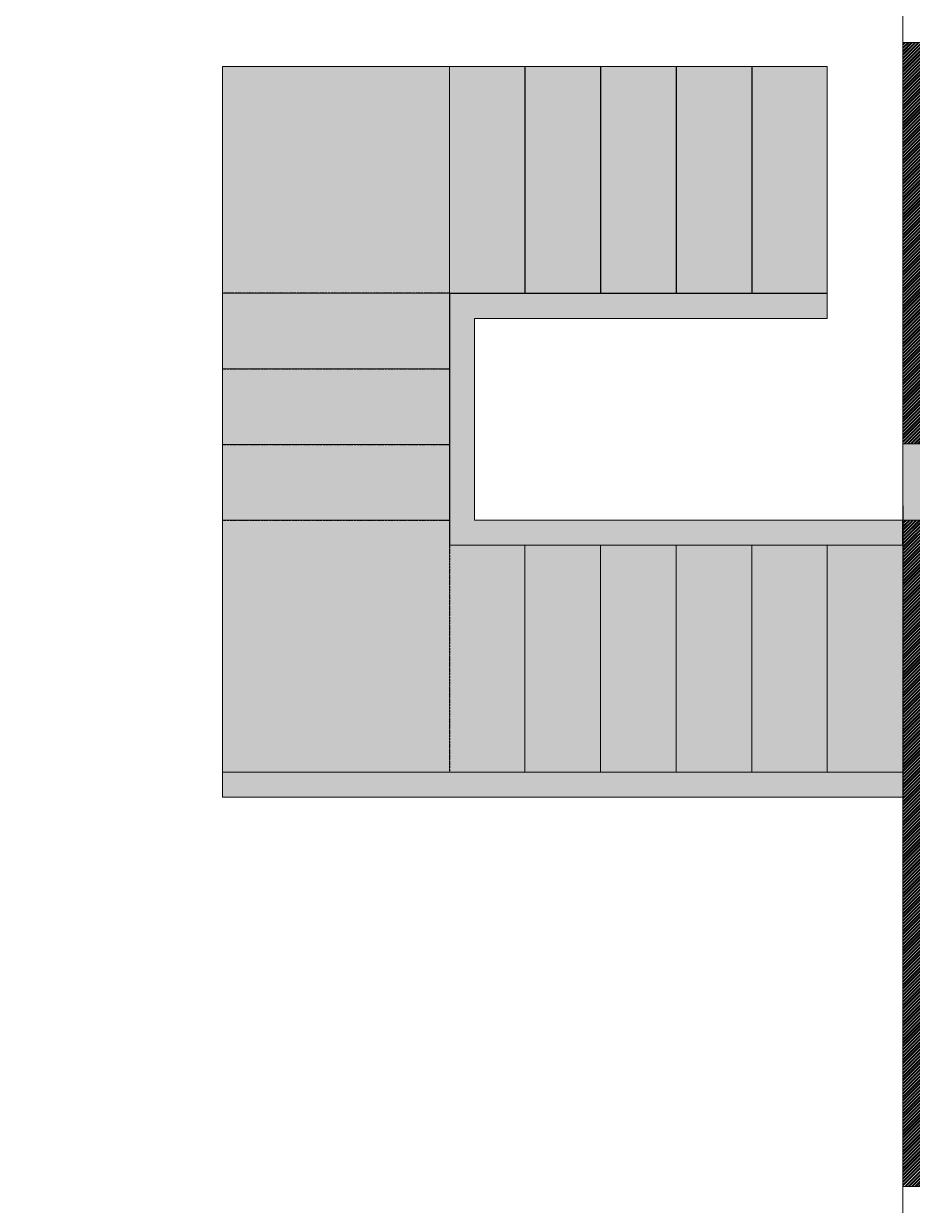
# Model space of a CAD drawing. Header units: millimetres. Extents: x 86441 to 190201, y 16532 to 98188.
# Drawn here: x 167228 to 170754, y 28943 to 33631 of the extents above; entities that cross this region are included whole.
import ezdxf

# ---------------------------------------------------------------- set-up
doc = ezdxf.new("R2010")
doc.units = ezdxf.units.MM
doc.header["$LTSCALE"] = 0.1
doc.linetypes.add('ACAD_ISO02W100', pattern=[15, 12, -3])
doc.linetypes.add('ACAD_ISO03W100', pattern=[30, 12, -18])
doc.layers.add('COLUMN', color=1, linetype='Continuous', lineweight=0)

msp = doc.modelspace()

# ---------------------------------------------------------------- hatches: boundary and pattern name
at = {"true_color": 0x939598, "transparency": 33554687}
h = msp.add_hatch(dxfattribs=at)
h.set_pattern_fill('ANSI32', color=252)
h.set_pattern_definition([(45, (64319.126, 0), (-6.7351921, 6.7351921), []), (45, (64323.6165, 0), (-6.7351921, 6.7351921), [])])
h.paths.add_polyline_path([(172482, 33556.3), (172447, 33556.3), (172447, 33581.3), (172432, 33581.3), (172432, 33606.3), (172447, 33606.3), (172447, 33631.3), (172428.6, 33631.3), (171767, 33631.3), (171767, 33606.3), (171782, 33606.3), (171782, 33581.3), (171767, 33581.3), (171767, 33556.3), (171732, 33556.3), (171019, 33556.3), (170717, 33556.3), (170717, 31963.6), (171882, 31963.6), (171882, 31661.6), (170717, 31661.6), (170717, 31416.6), (170717, 30661.6), (170717, 30561.6), (170717, 29017.6), (171019, 29017.6), (171767, 29017.6), (171767, 28992.6), (171782, 28992.6), (171782, 28962.6), (172428.6, 28962.6), (172432, 28962.6), (172432, 28992.6), (172447, 28992.6), (172447, 29017.6), (172482, 29017.6)])
at = {"transparency": 33554687}
h = msp.add_hatch(color=256, dxfattribs=at)
h.dxf.hatch_style = 1
h.set_gradient(color1=(153, 95, 76), color2=(118, 67, 44))
h.paths.add_polyline_path([(168917, 32561.6), (168917, 33461.6), (168017, 33461.6), (168017, 32561.6)])
h = msp.add_hatch(color=256, dxfattribs=at)
h.dxf.hatch_style = 1
h.set_gradient(color1=(153, 95, 76), color2=(118, 67, 44))
h.paths.add_polyline_path([(169217, 33461.6), (168917, 33461.6), (168917, 32561.6), (169217, 32561.6)])
h = msp.add_hatch(color=256, dxfattribs=at)
h.dxf.hatch_style = 1
h.set_gradient(color1=(153, 95, 76), color2=(118, 67, 44))
h.paths.add_polyline_path([(169217, 32561.6), (169517, 32561.6), (169517, 33461.6), (169217, 33461.6)])
h = msp.add_hatch(color=256, dxfattribs=at)
h.dxf.hatch_style = 1
h.set_gradient(color1=(153, 95, 76), color2=(118, 67, 44))
h.paths.add_polyline_path([(169817, 33461.6), (169517, 33461.6), (169517, 32561.6), (169817, 32561.6)])
h = msp.add_hatch(color=256, dxfattribs=at)
h.dxf.hatch_style = 1
h.set_gradient(color1=(153, 95, 76), color2=(118, 67, 44))
h.paths.add_polyline_path([(169817, 32561.6), (170117, 32561.6), (170117, 33461.6), (169817, 33461.6)])
h = msp.add_hatch(color=256, dxfattribs=at)
h.dxf.hatch_style = 1
h.set_gradient(color1=(153, 95, 76), color2=(118, 67, 44))
h.paths.add_polyline_path([(170117, 32561.6), (170417, 32561.6), (170417, 33461.6), (170117, 33461.6)])
at = {"true_color": 0x76432c, "transparency": 33554687}
h = msp.add_hatch(color=17, dxfattribs=at)
h.dxf.hatch_style = 1
h.paths.add_polyline_path([(158466.7, 32446.5), (160111.7, 32446.5), (160111.7, 32546.5), (159866.7, 32546.5), (158366.7, 32546.5), (158366.7, 31546.5), (159866.7, 31546.5), (160166.7, 31546.5), (160166.7, 31646.5), (160091.7, 31646.5), (158468.2, 31646.5)])
h.paths.add_polyline_path([(169017, 32461.6), (170417, 32461.6), (170417, 32561.6), (168917, 32561.6), (168917, 31561.6), (170717, 31561.6), (170717, 31661.6), (169017, 31661.6)])
at = {"transparency": 33554687}
h = msp.add_hatch(color=256, dxfattribs=at)
h.dxf.hatch_style = 1
h.set_gradient(color1=(153, 95, 76), color2=(118, 67, 44))
h.paths.add_polyline_path([(168017, 32561.6), (168017, 32261.6), (168917, 32261.6), (168917, 32561.6)])
h = msp.add_hatch(color=256, dxfattribs=at)
h.dxf.hatch_style = 1
h.set_gradient(color1=(153, 95, 76), color2=(118, 67, 44))
h.paths.add_polyline_path([(168017, 32261.6), (168017, 31961.6), (168917, 31961.6), (168917, 32261.6)])
h = msp.add_hatch(color=256, dxfattribs=at)
h.dxf.hatch_style = 1
h.set_gradient(color1=(153, 95, 76), color2=(118, 67, 44))
h.paths.add_polyline_path([(168017, 31961.6), (168017, 31661.6), (168917, 31661.6), (168917, 31961.6)])
h = msp.add_hatch(color=256, dxfattribs=at)
h.dxf.hatch_style = 1
h.set_gradient(color1=(153, 95, 76), color2=(118, 67, 44))
h.paths.add_polyline_path([(168917, 31561.6), (168917, 31661.6), (168017, 31661.6), (168017, 30661.6), (168917, 30661.6)])
h = msp.add_hatch(color=256, dxfattribs=at)
h.dxf.hatch_style = 1
h.set_gradient(color1=(153, 95, 76), color2=(118, 67, 44))
h.paths.add_polyline_path([(169217, 31561.6), (168917, 31561.6), (168917, 30661.6), (169217, 30661.6)])
h = msp.add_hatch(color=256, dxfattribs=at)
h.dxf.hatch_style = 1
h.set_gradient(color1=(153, 95, 76), color2=(118, 67, 44))
h.paths.add_polyline_path([(169517, 31561.6), (169217, 31561.6), (169217, 30661.6), (169517, 30661.6)])
h = msp.add_hatch(color=256, dxfattribs=at)
h.dxf.hatch_style = 1
h.set_gradient(color1=(153, 95, 76), color2=(118, 67, 44))
h.paths.add_polyline_path([(169817, 31561.6), (169517, 31561.6), (169517, 30661.6), (169817, 30661.6)])
h = msp.add_hatch(color=256, dxfattribs=at)
h.dxf.hatch_style = 1
h.set_gradient(color1=(153, 95, 76), color2=(118, 67, 44))
h.paths.add_polyline_path([(169817, 30661.6), (170117, 30661.6), (170117, 31561.6), (169817, 31561.6)])
h = msp.add_hatch(color=256, dxfattribs=at)
h.dxf.hatch_style = 1
h.set_gradient(color1=(153, 95, 76), color2=(118, 67, 44))
h.paths.add_polyline_path([(170417, 31561.6), (170117, 31561.6), (170117, 30661.6), (170417, 30661.6)])
h = msp.add_hatch(color=256, dxfattribs=at)
h.dxf.hatch_style = 1
h.set_gradient(color1=(153, 95, 76), color2=(118, 67, 44))
h.paths.add_polyline_path([(170417, 30661.6), (170717, 30661.6), (170717, 31561.6), (170417, 31561.6)])
at = {"true_color": 0x76432c, "transparency": 33554687}
h = msp.add_hatch(color=17, dxfattribs=at)
h.dxf.hatch_style = 1
h.paths.add_polyline_path([(170717, 30661.6), (168017, 30661.6), (168017, 30561.6), (170717, 30561.6)])
at = {"layer": 'COLUMN', "true_color": 0xed1f24, "transparency": 33554687}
h = msp.add_hatch(dxfattribs=at)
h.set_pattern_fill('AR-CONC', color=240, scale=2)
h.set_pattern_definition([(50, (64319.13, 0), (364.36934, -31.8782), [38.1, -419.1]), (355, (64319.13, 0), (-70.4868, 382.1137), [30.48, -335.2812]), (100.45144, (64349.5, -2.66), (293.8825, 350.2355), [32.38, -356.1805]), (46.1842, (64319.13, 101.6), (542.158, -84.0847), [57.15, -628.65]), (96.63556, (64364.3, 94.6), (474.8083, 494.8522), [48.57, -534.2712]), (351.18415, (64319.1, 101.6), (474.8083, 494.8522), [45.72, -502.9195]), (21, (64369.93, 76.2), (303.2288, -204.5304), [38.1, -419.1]), (326, (64369.93, 76.2), (123.604, 368.3759), [30.48, -335.28]), (71.45144, (64395.2, 59.16), (426.8328, 163.8455), [32.38, -356.1799]), (37.5, (64319.13, 0), (6.1772, 169.11008), [0, -331.216, 0, -340.36, 0, -336.55]), (7.5, (64319.13, 0), (133.63933, 200.36115), [0, -194.056, 0, -323.596, 0, -128.27]), (327.5, (64205.84, 0), (271.18119, -11.45749), [0, -127, 0, -396.24, 0, -525.78]), (317.5, (64155.04, 0), (296.25836, 50.853), [0, -165.1, 0, -263.144, 0, -373.38])])
h.paths.add_polyline_path([(171882, 31963.6), (170717, 31963.6), (170717, 31661.6), (171882, 31661.6)])
h.paths.add_polyline_path([(162418.7, 31703.5), (161253.7, 31703.5), (161253.7, 31401.5), (162416.7, 31401.5)])
h.paths.add_polyline_path([(153621.7, 37176.5), (152341.7, 37176.5), (152341.7, 36797.5), (153621.7, 36797.5), (153621.7, 36823.4)])
h.paths.add_polyline_path([(166967.7, 26766.5), (166584.7, 26766.5), (166584.7, 25535.5), (166967.7, 25535.5)])
h.paths.add_polyline_path([(161555.7, 26699.5), (161253.7, 26699.5), (161253.7, 25535.5), (161555.7, 25535.5)])
h.paths.add_polyline_path([(157693.7, 27633.5), (157391.7, 27633.5), (157391.7, 26469.5), (157693.7, 26469.5)])
h.paths.add_polyline_path([(153621.7, 26848.5), (152341.7, 26848.5), (152341.7, 26469.5), (153621.7, 26469.5)])
h.paths.add_polyline_path([(157693.7, 36946.5), (157693.7, 37176.5), (157391.7, 37176.5), (157391.7, 36012.5), (157693.7, 36012.5)])
h.paths.add_polyline_path([(161555.7, 37176.5), (161253.7, 37176.5), (161253.7, 36012.5), (161555.7, 36012.5)])
h.paths.add_polyline_path([(176431, 27026.6), (176201, 27026.6), (176048, 27026.6), (176048, 26689.3), (176048, 26025.6), (176048, 25795.6), (176431, 25795.6)])
h.paths.add_polyline_path([(171019, 27364.6), (170792, 27364.6), (170717, 27364.6), (170717, 26959.6), (170717, 25795.6), (171019, 25795.6), (171019, 26025.6)])
h.paths.add_polyline_path([(171019, 37206.6), (171019, 37436.6), (170717, 37436.6), (170717, 36272.6), (170792, 36272.6), (170792, 36273.4), (171019, 36273.4), (171019, 36937)])
at = {"layer": 'COLUMN', "lineweight": 9, "true_color": 0x636466, "transparency": 33554687}
h = msp.add_hatch(dxfattribs=at)
h.set_pattern_fill('STEEL', color=251, scale=80)
h.set_pattern_definition([(45, (64319.13, 0), (-179.6051, 179.6051), []), (45, (64319.13, 127), (-179.6051, 179.6051), [])])
h.paths.add_polyline_path([(164595.2, 27066.5), (164255.7, 27066.5), (164255.7, 26916.5), (164595.2, 26916.5)])
h.paths.add_polyline_path([(174507, 33556.3), (174357, 33556.3), (174357, 32406.3), (174507, 32406.3)], flags=17)
h.paths.add_polyline_path([(173607, 32556.3), (172557, 32556.3), (172557, 32406.3), (173607, 32406.3)], flags=17)
h.paths.add_polyline_path([(165970.7, 28907.5), (163243.7, 28907.5), (163243.7, 28757.5), (165970.7, 28757.5)])
h.paths.add_polyline_path([(164255.7, 26699.5), (164255.7, 26959.9), (164105.7, 26959.9), (164105.7, 26699.5), (164105.7, 25765.5), (164255.7, 25765.5)])
h.paths.add_polyline_path([(165495.2, 26965.5), (165345.2, 26965.5), (165345.2, 25765.5), (165495.2, 25765.5), (165495.2, 26266)])
h.paths.add_polyline_path([(164105.7, 26857.5), (163655.7, 26857.5), (163655.7, 26707.5), (164105.7, 26707.5)])
h.paths.add_polyline_path([(164255.7, 27857.5), (164105.7, 27857.5), (164105.7, 27472), (164255.7, 27472)])
h.paths.add_polyline_path([(164105.7, 27857.5), (162455.7, 27857.5), (162455.7, 27707.5), (164105.7, 27707.5)])
h.paths.add_polyline_path([(162905.7, 27707.5), (162755.7, 27707.5), (162755.7, 26707.5), (162905.7, 26707.5), (162905.7, 26857.5)])
h.paths.add_polyline_path([(166737.7, 27066.5), (166584.7, 27066.5), (166245.2, 27066.5), (166245.2, 26916.5), (166584.7, 26916.5), (166737.7, 26916.5)], flags=17)
h.paths.add_polyline_path([(157391.7, 26699.5), (153621.7, 26699.5), (153621.7, 26469.5), (157391.7, 26469.5)])
h.paths.add_polyline_path([(161253.7, 26699.5), (160954.7, 26699.5), (160954.7, 26469.5), (161253.7, 26469.5)])
h.paths.add_polyline_path([(158065.7, 26699.5), (157693.7, 26699.5), (157693.7, 26469.5), (158065.7, 26469.5)])
h.paths.add_polyline_path([(166584.7, 25765.5), (166309.8, 25765.5), (166309.8, 25535.5), (166584.7, 25535.5)])
h.paths.add_polyline_path([(165770.1, 25765.5), (165070.3, 25765.5), (165070.3, 25535.5), (165770.1, 25535.5)])
h.paths.add_polyline_path([(164524.9, 25765.5), (161555.7, 25765.5), (161555.7, 25535.5), (164524.9, 25535.5)])
h.paths.add_polyline_path([(166200.7, 28757.5), (165970.7, 28757.5), (165970.7, 28041.5), (166737.7, 28041.5), (166737.7, 26768.5), (166967.7, 26768.5), (166967.7, 28271.5), (166200.7, 28271.5)])
h.paths.add_polyline_path([(166200.7, 31999.5), (165970.7, 31999.5), (165970.7, 31646.5), (166200.7, 31646.5)])
h.paths.add_polyline_path([(166200.7, 37176.5), (165970.7, 37176.5), (165206.7, 37176.5), (165206.7, 36946.5), (165970.7, 36946.5), (165970.7, 34888.5), (166200.7, 34888.5)])
h.paths.add_polyline_path([(162317.7, 37176.5), (161555.7, 37176.5), (161555.7, 36946.5), (162317.7, 36946.5)])
h.paths.add_polyline_path([(158065.7, 37176.5), (157693.7, 37176.5), (157693.7, 36946.5), (158065.7, 36946.5)])
h.paths.add_polyline_path([(161253.7, 37176.5), (160954.7, 37176.5), (160954.7, 36946.5), (161253.7, 36946.5)])
h.paths.add_polyline_path([(157391.7, 37176.5), (153621.7, 37176.5), (153621.7, 36946.5), (157391.7, 36946.5)])
edge = h.paths.add_edge_path()
edge.add_line((176201, 27026.6), (176431, 27026.6))
edge.add_line((176204.2, 28299.9), (176201, 27021.1))
edge.add_line((176431, 28531.6), (176431, 27026.6))
edge.add_line((175664, 28531.6), (176431, 28531.6))
edge.add_line((175434.1, 28301.6), (176204.2, 28299.9))
edge.add_line((175664, 37436.6), (175664, 28531.6))
edge.add_line((175434.1, 37206.6), (175434.1, 28301.6))
edge.add_line((171019, 37436.6), (175664, 37436.6))
edge.add_line((171019, 37206.6), (175434.1, 37206.6))
edge.add_line((171019, 37436.6), (171019, 37206.6))
h.paths.add_polyline_path([(176048, 26025.6), (176048, 25795.6), (171019, 25795.6), (171019, 26025.6)])

# ---------------------------------------------------------------- linework, layer by layer
at = {"color": 25, "lineweight": 9, "transparency": 33554687}
for p, q in [((170717, 27364.6), (170717, 36272.6)), ((170717, 36272.6), (170717, 33556.3)), ((171019, 33556.3), (170717, 33556.3)), ((171019, 29017.6), (170717, 29017.6)), ((170717, 27364.6), (170717, 29017.6))]:
    msp.add_line(p, q, dxfattribs=at)
at = {"color": 25, "lineweight": 5, "transparency": 33554687}
for p, q in [((168017, 33461.6), (168017, 30561.6)), ((170417, 33461.6), (168017, 33461.6)), ((169017, 32461.6), (170417, 32461.6)), ((169017, 32461.6), (169017, 31661.6)), ((169017, 31661.6), (170717, 31661.6)), ((168917, 31561.6), (170717, 31561.6)), ((168017, 30661.6), (170717, 30661.6)), ((168017, 30561.6), (170717, 30561.6))]:
    msp.add_line(p, q, dxfattribs=at)
at = {"color": 25, "lineweight": 0, "transparency": 33554687}
for p, q in [((168917, 32561.6), (168917, 33461.6)), ((169217, 33461.6), (169217, 32561.6)), ((169517, 33461.6), (169517, 32561.6)), ((169817, 33461.6), (169817, 32561.6)), ((170117, 33461.6), (170117, 32561.6)), ((170417, 33461.6), (170417, 32461.6)), ((168917, 32561.6), (168917, 31561.6))]:
    msp.add_line(p, q, dxfattribs=at)
at = {"color": 25, "lineweight": -3, "true_color": 0xb06239, "transparency": 33554687}
for p, q in [((169217, 33461.6), (169217, 32561.6)), ((169517, 33461.6), (169517, 32561.6)), ((169817, 33461.6), (169817, 32561.6)), ((170117, 33461.6), (170117, 32561.6))]:
    msp.add_line(p, q, dxfattribs=at)
at = {"color": 35, "linetype": 'ACAD_ISO03W100', "true_color": 0xbe6d40, "transparency": 33554687}
for p, q in [((168917, 32561.6), (168017, 32561.6)), ((168017, 32261.6), (168917, 32261.6)), ((168017, 31661.6), (168917, 31661.6))]:
    msp.add_line(p, q, dxfattribs=at)
at = {"color": 35, "linetype": 'ACAD_ISO02W100', "lineweight": 0, "ltscale": 3, "transparency": 33554687}
for p, q in [((168917, 32561.6), (168017, 32561.6)), ((168017, 32261.6), (168917, 32261.6)), ((168017, 31961.6), (168917, 31961.6)), ((168017, 31661.6), (168917, 31661.6))]:
    msp.add_line(p, q, dxfattribs=at)
at = {"color": 25, "transparency": 33554687}
for p, q in [((168917, 32561.6), (170417, 32561.6)), ((170717, 31561.6), (170717, 31661.6)), ((170717, 30661.6), (170717, 30561.6))]:
    msp.add_line(p, q, dxfattribs=at)
at = {"transparency": 33554687}
for p, q in [((168917, 32561.6), (168917, 31561.6)), ((170717, 31718.6), (170717, 31416.6)), ((170717, 31718.6), (170717, 31416.6)), ((170717, 31661.6), (170717, 31561.6)), ((170717, 30661.6), (170717, 30561.6))]:
    msp.add_line(p, q, dxfattribs=at)
at = {"color": 35, "linetype": 'ACAD_ISO03W100', "transparency": 33554687}
msp.add_line((168017, 31961.6), (168917, 31961.6), dxfattribs=at)
at = {"color": 25, "linetype": 'ACAD_ISO03W100', "lineweight": 5, "transparency": 33554687}
msp.add_line((170717, 31661.6), (170717, 30661.6), dxfattribs=at)
at = {"color": 23, "linetype": 'ACAD_ISO03W100', "transparency": 33554687}
msp.add_line((168917, 31561.6), (168917, 30661.6), dxfattribs=at)
at = {"color": 23, "linetype": 'ACAD_ISO02W100', "lineweight": 5, "transparency": 33554687}
msp.add_line((168917, 31561.6), (168917, 30661.6), dxfattribs=at)
msp.add_line((168917, 31561.6), (168917, 30661.6), dxfattribs=at)
at = {"color": 23, "linetype": 'ACAD_ISO02W100', "lineweight": 5, "ltscale": 3, "transparency": 33554687}
for p, q in [((169217, 31561.6), (169217, 30661.6)), ((169517, 31561.6), (169517, 30661.6)), ((169817, 31561.6), (169817, 30661.6)), ((170117, 31561.6), (170117, 30661.6)), ((170417, 31561.6), (170417, 30661.6)), ((170717, 31561.6), (170717, 30661.6))]:
    msp.add_line(p, q, dxfattribs=at)
at = {"linetype": 'ACAD_ISO03W100', "transparency": 33554687}
msp.add_line((170717, 31561.6), (170717, 30661.6), dxfattribs=at)
at = {"layer": 'COLUMN', "transparency": 33554687}
for p, q in [((170717, 31963.6), (171882, 31963.6)), ((170717, 31963.6), (170717, 31661.6)), ((170717, 31661.6), (171882, 31661.6))]:
    msp.add_line(p, q, dxfattribs=at)

doc.saveas('drawing.dxf')
